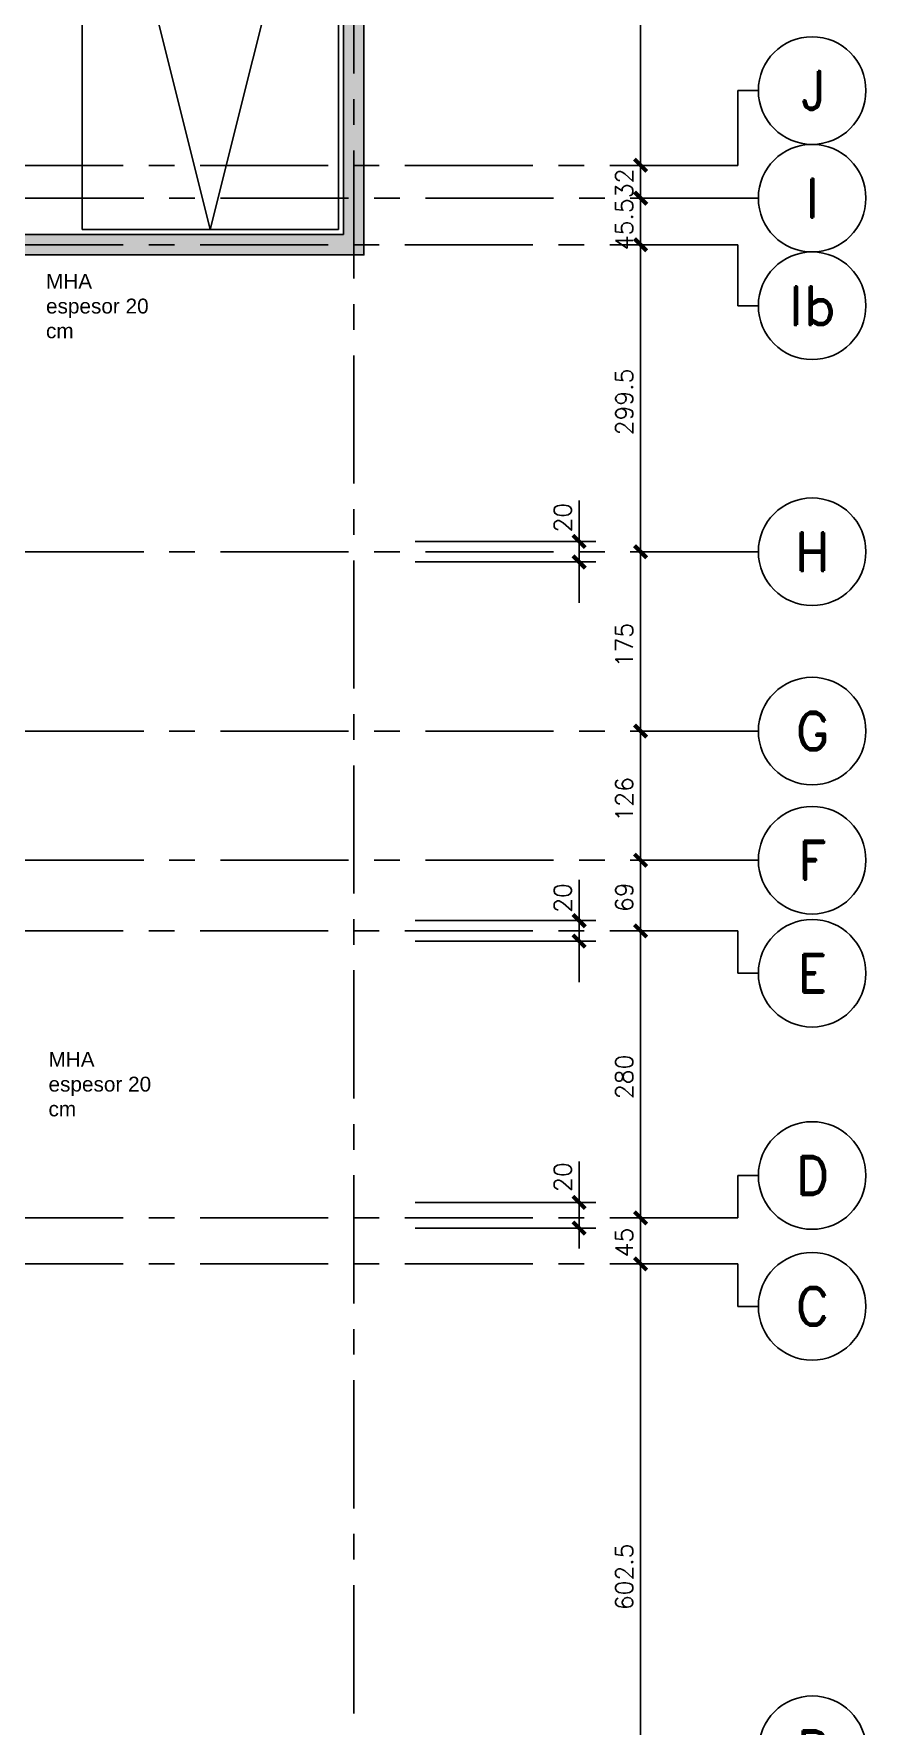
# Model space of a CAD drawing. Header units: millimetres. Extents: x -13 to 194, y -13 to 66.
# Drawn here: x 28.59 to 36.72, y 13.67 to 30.18 of the extents above; entities that cross this region are included whole.
import ezdxf
from ezdxf.enums import TextEntityAlignment as Align

# ---------------------------------------------------------------- set-up
doc = ezdxf.new("R2010")
doc.units = ezdxf.units.MM
doc.linetypes.add('CENTER', pattern=[2, 1.25, -0.25, 0.25, -0.25])
for name, color, linetype in [('06', 6, 'Continuous'), ('Capa1', 80, 'Continuous'), ('COTAS', 1, 'Continuous'), ('Cotas2', 1, 'Continuous'), ('EJES', 1, 'CENTER'), ('GRIS', 9, 'Continuous'), ('MUROS_EST', 5, 'Continuous')]:
    doc.layers.add(name, color=color, linetype=linetype)
doc.styles.add('ROMAND', font='romand', dxfattribs={"height": 31.5})
doc.styles.add('ROMANS', font='romans.shx', dxfattribs={"height": 16.875})
doc.styles.get("Standard").update_dxf_attribs({"font": 'arial.ttf'})

# ---------------------------------------------------------------- blocks, each defined once
blk = doc.blocks.new('EJE-1')
at = {"color": 3, "linetype": 'Continuous'}
blk.add_circle((0, 0), 35, dxfattribs=at)
at = {"color": 5, "linetype": 'Continuous', "style": 'ROMAND'}
blk.add_attdef('0', text='', height=25, dxfattribs=at).set_placement((0.2, 0), align=Align.MIDDLE)

msp = doc.modelspace()

# ---------------------------------------------------------------- hatches: boundary and pattern name
at = {"layer": 'COTAS', "transparency": 33554687}
h = msp.add_hatch(color=5, dxfattribs=at)
h.dxf.hatch_style = 1
h.paths.add_polyline_path([(31.8149, 28.5773), (31.7149, 28.5773), (31.7149, 28.1227), (31.8149, 28.1227)])
h.paths.add_polyline_path([(31.8149, 28.1227), (31.7149, 28.1227), (31.7149, 28.0227), (31.8149, 28.0227)])
h.paths.add_polyline_path([(31.8149, 58.3427), (31.7149, 58.3427), (31.7149, 53.3757), (31.8149, 53.3757)])
h.paths.add_polyline_path([(11.0049, 53.6927), (10.9062, 53.6927), (10.9062, 53.3757), (11.0049, 53.3757)])
h.paths.add_polyline_path([(11.1062, 53.6927), (11.0049, 53.6927), (11.0049, 53.3757), (11.1062, 53.3757)])
h.paths.add_polyline_path([(11.0049, 53.3757), (10.9062, 53.3757), (10.9062, 53.1927), (11.0049, 53.1927)])
h.paths.add_polyline_path([(11.1062, 53.3757), (11.0049, 53.3757), (11.0049, 53.1927), (11.1062, 53.1927)])
h.paths.add_polyline_path([(17.055, 53.6927), (16.955, 53.6927), (16.955, 53.3757), (17.055, 53.3757)])
h.paths.add_polyline_path([(16.955, 53.6927), (16.855, 53.6927), (16.855, 53.3757), (16.955, 53.3757)])
h.paths.add_polyline_path([(16.955, 53.3757), (16.855, 53.3757), (16.855, 53.1927), (16.955, 53.1927)])
h.paths.add_polyline_path([(17.055, 53.3757), (16.955, 53.3757), (16.955, 53.1927), (17.055, 53.1927)])
h.paths.add_polyline_path([(23.363, 53.3757), (23.2608, 53.3757), (23.2608, 53.1927), (23.363, 53.1927)])
h.paths.add_polyline_path([(23.4608, 53.3757), (23.363, 53.3757), (23.363, 53.1927), (23.4608, 53.1927)])
h.paths.add_polyline_path([(23.4608, 53.6927), (23.363, 53.6927), (23.363, 53.3757), (23.4608, 53.3757)])
h.paths.add_polyline_path([(23.363, 53.6927), (23.2608, 53.6927), (23.2608, 53.3757), (23.363, 53.3757)])
h = msp.add_hatch(color=5, dxfattribs=at)
h.dxf.hatch_style = 1
h.paths.add_polyline_path([(18.0631, 28.7723), (18.0631, 28.5773), (18.1631, 28.5773), (18.1631, 28.8973), (17.8049, 28.8973), (17.8049, 28.7723)])
h.paths.add_polyline_path([(31.7149, 28.1227), (31.7149, 28.5773), (31.6149, 28.5773), (31.6149, 28.2227), (28.3649, 28.2227), (28.3649, 28.1227)])
at = {"layer": 'MUROS_EST', "transparency": 33554687}
h = msp.add_hatch(color=5, dxfattribs=at)
h.dxf.hatch_style = 1
h.paths.add_polyline_path([(28.4649, 28.0227), (31.8149, 28.0227), (31.8149, 58.4427), (5.4149, 58.4427), (5.4149, 10.7902), (5.6149, 10.7902), (5.6149, 58.2427), (31.6149, 58.2427), (31.6149, 28.2227), (28.2649, 28.2227), (28.2649, 18.7773), (23.163, 18.7773), (23.163, 19.2739), (22.963, 19.2739), (22.963, 18.7773), (17.7049, 18.7773), (17.7049, 17.8273), (17.9049, 17.8273), (17.9049, 18.5273), (23.263, 18.5273), (23.263, 12.2432), (19.3399, 11.8453), (19.3399, 11.6453), (23.463, 12.0635), (23.463, 18.5273), (28.4649, 18.5273)], flags=17)
h.paths.add_polyline_path([(23.163, 22.8473), (22.963, 22.8473), (22.963, 21.5273), (20.0399, 21.5273), (20.0399, 25.0273), (23.163, 25.0273), (23.1603, 25.2273), (17.7049, 25.2273), (17.7049, 25.0273), (19.8399, 25.0273), (19.8399, 21.5273), (17.7049, 21.5273), (17.7049, 21.3273), (22.963, 21.3273), (22.963, 19.2739), (23.163, 19.2739)], flags=16)
h.paths.add_polyline_path([(16.3049, 19.7073), (16.1049, 19.7073), (16.1049, 18.2773), (10.9049, 18.2773), (10.9049, 10.7898), (23.463, 12.0635), (23.463, 18.5273), (28.4649, 18.5273), (28.4649, 28.0227), (31.8149, 28.0227), (31.8149, 58.4427), (5.4149, 58.4427), (5.4149, 10.7902), (5.6149, 10.7902), (5.6149, 58.2427), (31.6149, 58.2427), (31.6149, 28.2227), (28.2649, 28.2227), (28.2649, 18.7773), (23.163, 18.7773), (23.163, 19.2739), (22.963, 19.2739), (22.963, 18.7773), (17.7049, 18.7773), (17.7049, 17.8273), (17.9049, 17.8273), (17.9049, 18.5273), (23.263, 18.5273), (23.263, 12.2432), (17.055, 11.6135), (17.055, 15.9873), (16.7102, 16.7181), (16.5293, 16.6328), (16.855, 15.9425), (16.855, 11.5932), (11.1049, 11.01), (11.1049, 18.0773), (16.1049, 18.0773), (16.1049, 17.5773), (16.3049, 17.5773)])
h = msp.add_hatch(color=5, dxfattribs=at)
h.dxf.hatch_style = 1
h.paths.add_polyline_path([(28.4649, 28.0227), (31.8149, 28.0227), (31.8149, 58.4427), (5.4149, 58.4427), (5.4149, 10.7902), (5.6149, 10.7902), (5.6149, 58.2427), (31.6149, 58.2427), (31.6149, 28.2227), (28.2649, 28.2227), (28.2649, 18.7773), (23.163, 18.7773), (23.163, 19.2739), (22.963, 19.2739), (22.963, 18.7773), (17.7049, 18.7773), (17.7049, 17.8273), (17.9049, 17.8273), (17.9049, 18.5273), (23.263, 18.5273), (23.263, 12.2432), (17.055, 11.6135), (17.055, 15.9873), (16.7102, 16.7181), (16.5293, 16.6328), (16.855, 15.9425), (16.855, 11.5932), (11.1049, 11.01), (11.1049, 18.0773), (16.1049, 18.0773), (16.1049, 17.5773), (16.3049, 17.5773), (16.3049, 19.7073), (16.1049, 19.7073), (16.1049, 18.2773), (10.9049, 18.2773), (10.9049, 10.7898), (23.463, 12.0635), (23.463, 18.5273), (28.4649, 18.5273)])

# ---------------------------------------------------------------- linework, layer by layer
at = {"color": 2}
for points in [[(34.5149, 28.8973), (34.5149, 29.0973)], [(34.5149, 28.8973), (34.5149, 29.0973)], [(34.5149, 28.8973), (34.5149, 28.6973)], [(34.5149, 28.8973), (34.5149, 28.6973)], [(34.5149, 28.5773), (34.5149, 28.7773)], [(34.5149, 28.5773), (34.5149, 28.7773)], [(34.5149, 28.5773), (34.5149, 28.3773)], [(34.5149, 28.5773), (34.5149, 28.3773)], [(34.5149, 28.1227), (34.5149, 28.3227)], [(34.5149, 28.1227), (34.5149, 28.3227)], [(34.5149, 28.1227), (34.5149, 27.9227)], [(34.5149, 28.1227), (34.5149, 27.9227)], [(33.9149, 25.2273), (33.9149, 25.4273)], [(34.5149, 25.1273), (34.5149, 25.3273)], [(34.5149, 25.1273), (34.5149, 25.3273)], [(33.9149, 25.0273), (33.9149, 25.2273)], [(33.9149, 25.2273), (33.9149, 25.0273)], [(34.5149, 25.1273), (34.5149, 24.9273)], [(34.5149, 25.1273), (34.5149, 24.9273)], [(33.9149, 25.0273), (33.9149, 24.8273)], [(34.5149, 23.3773), (34.5149, 23.5773)], [(34.5149, 23.3773), (34.5149, 23.5773)], [(34.5149, 23.3773), (34.5149, 23.1773)], [(34.5149, 23.3773), (34.5149, 23.1773)], [(34.5149, 22.1173), (34.5149, 22.3173)], [(34.5149, 22.1173), (34.5149, 22.3173)], [(34.5149, 22.1173), (34.5149, 21.9173)], [(34.5149, 22.1173), (34.5149, 21.9173)], [(33.9149, 21.5273), (33.9149, 21.7273)], [(33.9149, 21.5273), (33.9149, 21.3273)], [(33.9149, 21.3273), (33.9149, 21.5273)], [(34.5149, 21.4273), (34.5149, 21.6273)], [(34.5149, 21.4273), (34.5149, 21.6273)], [(33.9149, 21.3273), (33.9149, 21.1273)], [(34.5149, 21.4273), (34.5149, 21.2273)], [(34.5149, 21.4273), (34.5149, 21.2273)], [(33.9149, 18.7773), (33.9149, 18.9773)], [(34.5149, 18.6273), (34.5149, 18.8273)], [(34.5149, 18.6273), (34.5149, 18.8273)], [(33.9149, 18.7773), (33.9149, 18.5773)], [(33.9149, 18.5273), (33.9149, 18.7273)], [(33.9149, 18.5273), (33.9149, 18.3273)], [(34.5149, 18.6273), (34.5149, 18.4273)], [(34.5149, 18.6273), (34.5149, 18.4273)], [(34.5149, 18.1773), (34.5149, 18.3773)], [(34.5149, 18.1773), (34.5149, 18.3773)], [(34.5149, 18.1773), (34.5149, 17.9773)], [(34.5149, 18.1773), (34.5149, 17.9773)]]:
    msp.add_lwpolyline(points, dxfattribs=at)
at = {"color": 2, "const_width": 0.04}
for points in [[(34.4549, 28.9573), (34.5749, 28.8373)], [(34.4549, 28.9573), (34.5749, 28.8373)], [(34.5749, 28.5173), (34.4549, 28.6373)], [(34.4549, 28.6373), (34.5749, 28.5173)], [(34.5749, 28.0627), (34.4549, 28.1827)], [(34.5749, 28.0627), (34.4549, 28.1827)], [(33.8549, 25.2873), (33.9749, 25.1673)], [(33.9749, 24.9673), (33.8549, 25.0873)], [(34.5749, 25.0673), (34.4549, 25.1873)], [(34.4549, 25.1873), (34.5749, 25.0673)], [(34.4549, 23.4373), (34.5749, 23.3173)], [(34.5749, 23.3173), (34.4549, 23.4373)], [(34.5749, 22.0573), (34.4549, 22.1773)], [(34.4549, 22.1773), (34.5749, 22.0573)], [(33.8549, 21.5873), (33.9749, 21.4673)], [(34.4549, 21.4873), (34.5749, 21.3673)], [(34.5749, 21.3673), (34.4549, 21.4873)], [(33.9749, 21.2673), (33.8549, 21.3873)], [(33.8549, 18.8373), (33.9749, 18.7173)], [(34.4549, 18.6873), (34.5749, 18.5673)], [(34.4549, 18.6873), (34.5749, 18.5673)], [(33.9749, 18.4673), (33.8549, 18.5873)], [(34.5749, 18.1173), (34.4549, 18.2373)], [(34.5749, 18.1173), (34.4549, 18.2373)]]:
    msp.add_lwpolyline(points, dxfattribs=at)
at = {"layer": 'COTAS', "color": 2}
for p, q in [((34.5149, 29.0973), (34.5149, 35.4673)), ((34.5149, 29.0973), (34.5149, 29.2973)), ((34.5149, 28.7773), (34.5149, 28.9773)), ((34.5149, 28.5773), (34.5149, 28.8973)), ((34.5149, 28.1227), (34.5149, 28.5773)), ((34.5149, 28.3773), (34.5149, 28.1773)), ((34.5149, 25.3273), (34.5149, 27.9227)), ((34.5149, 27.9227), (34.5149, 27.7227)), ((33.9149, 25.4273), (33.9149, 25.6273)), ((33.9149, 25.0273), (33.9149, 25.2273)), ((33.9149, 24.8273), (33.9149, 24.6273)), ((34.5149, 23.5773), (34.5149, 24.9273)), ((34.5149, 22.3173), (34.5149, 23.1773)), ((33.9149, 21.7273), (33.9149, 21.9273)), ((34.5149, 21.6273), (34.5149, 21.9173)), ((33.9149, 21.3273), (33.9149, 21.5273)), ((34.5149, 18.8273), (34.5149, 21.2273)), ((33.9149, 21.1273), (33.9149, 20.9273)), ((33.9149, 18.9773), (33.9149, 19.1773)), ((34.5149, 18.8273), (34.5149, 19.0273)), ((33.9149, 18.5273), (33.9149, 18.7773)), ((33.9149, 18.5023), (33.9149, 18.7023)), ((34.5149, 18.1773), (34.5149, 18.6273)), ((34.5149, 12.3524), (34.5149, 17.9773)), ((34.5149, 17.9773), (34.5149, 17.7773))]:
    msp.add_line(p, q, dxfattribs=at)
at = {"layer": 'Cotas2'}
for p, q in [((32.3149, 25.2273), (34.0783, 25.2273)), ((32.3149, 25.0273), (34.0783, 25.0273)), ((32.3149, 21.5273), (34.0783, 21.5273)), ((32.3149, 21.3273), (34.0783, 21.3273)), ((32.3149, 18.7773), (34.0783, 18.7773)), ((32.3149, 18.5273), (34.0783, 18.5273))]:
    msp.add_line(p, q, dxfattribs=at)
at = {"layer": 'EJES'}
for p, q in [((31.7149, 61.0427), (31.7149, 5.6668)), ((35.4644, 29.6273), (35.4644, 28.8973)), ((35.4644, 29.6273), (35.6644, 29.6273)), ((35.4644, 28.8973), (1.3182, 28.8973)), ((35.6644, 28.5773), (1.3149, 28.5773)), ((35.4644, 28.1227), (22.6088, 28.1227)), ((35.4644, 28.1227), (35.4644, 27.5273)), ((35.4644, 27.5273), (35.6644, 27.5273)), ((35.6644, 25.1273), (1.1153, 25.1273)), ((35.6644, 23.3773), (1.1153, 23.3773)), ((35.6644, 22.1173), (1.1153, 22.1173)), ((35.4644, 21.4273), (1.3153, 21.4273)), ((35.4644, 21.4273), (35.4644, 21.0141)), ((35.4644, 21.0141), (35.6644, 21.0141)), ((35.4644, 18.6273), (35.4644, 19.0405)), ((35.4644, 19.0405), (35.6644, 19.0405)), ((35.4644, 18.6273), (1.3153, 18.6273)), ((35.4644, 18.1773), (1.3153, 18.1773)), ((35.4644, 18.1773), (35.4644, 17.7641)), ((35.4644, 17.7641), (35.6644, 17.7641))]:
    msp.add_line(p, q, dxfattribs=at)
at = {"layer": 'GRIS'}
msp.add_lwpolyline([(31.5649, 33.2727), (30.3149, 28.2727), (29.0649, 33.2727), (29.0649, 28.2727), (31.5649, 28.2727), (31.5649, 33.2727), (31.5649, 33.2727), (29.0649, 33.2727)], dxfattribs=at)
at = {"layer": 'MUROS_EST'}
for points in [[(23.463, 12.0635), (23.463, 18.5273), (28.4649, 18.5273), (28.4649, 28.0227), (31.8149, 28.0227), (31.8149, 58.4427), (5.4149, 58.4427), (5.4149, 10.7902)], [(31.6149, 58.2427), (31.6149, 28.2227), (28.2649, 28.2227)]]:
    msp.add_lwpolyline(points, dxfattribs=at)

# ---------------------------------------------------------------- block references
at = {"xscale": 0.0150000000003274, "yscale": 0.0150000000003274, "zscale": 0.0150000000003274}
for p, values in [((36.1894, 29.6273), {'0': 'J'}), ((36.1894, 28.5773), {'0': 'I'}), ((36.1894, 27.5273), {'0': 'Ib'}), ((36.1894, 25.1273), {'0': 'H'}), ((36.1894, 23.3773), {'0': 'G'}), ((36.1894, 22.1173), {'0': 'F'}), ((36.1894, 21.0141), {'0': 'E'}), ((36.1894, 19.0405), {'0': 'D'}), ((36.1894, 17.7641), {'0': 'C'}), ((36.1917, 13.4374), {'0': 'B'})]:
    msp.add_blockref('EJE-1', p, dxfattribs=at).add_auto_attribs(values)

# ---------------------------------------------------------------- texts
at = {"layer": '06', "color": 3, "style": 'ROMANS'}
for s, p in [('32', (34.4399, 28.5766)), ('45.5', (34.4399, 28.0688)), ('299.5', (34.4399, 26.2634)), ('20', (33.8399, 25.3149)), ('175', (34.4399, 23.9992)), ('126', (34.4399, 22.4942)), ('20', (33.8399, 21.6039)), ('69', (34.4399, 21.6116)), ('280', (34.4399, 19.7862)), ('20', (33.8399, 18.88)), ('45', (34.4399, 18.2416)), ('602.5', (34.4399, 14.7992))]:
    msp.add_text(s, height=0.16875, rotation=90, dxfattribs=at).set_placement(p)
at = {"layer": 'Capa1', "char_height": 0.144975, "attachment_point": 1}
for insert in [(28.711, 27.8386), (28.7355, 20.2465)]:
    msp.add_mtext_dynamic_manual_height_columns('MHA espesor 20\\Pcm', width=1.208581, gutter_width=0.7249, heights=[0], dxfattribs=dict(at, insert=insert))

doc.saveas('drawing.dxf')
